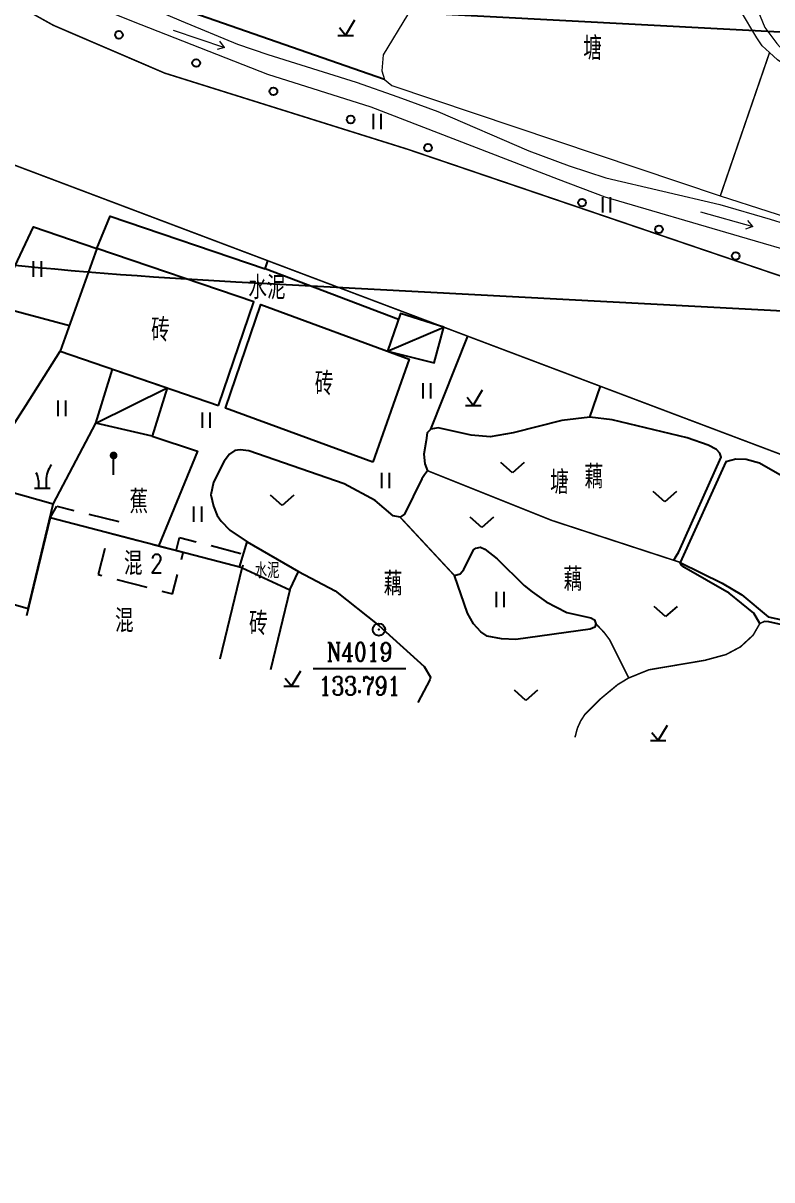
# Model space of a CAD drawing. Extents: x 529262 to 576451, y 2694391 to 2717535.
# Drawn here: x 566962.6 to 567011.1, y 2709845.5 to 2709920.3 of the extents above; entities that cross this region are included whole.
import ezdxf
from ezdxf.enums import TextEntityAlignment as Align
from ezdxf.xclip import XClip

# ---------------------------------------------------------------- set-up
doc = ezdxf.new("R2010")
doc.units = 0
doc.header["$XCLIPFRAME"] = 0
doc.linetypes.add('X5', pattern=[3, 2, -1])
for name, color, linetype in [('DLSS', 4, 'Continuous'), ('DMTZ', 8, 'Continuous'), ('JMD', 8, 'Continuous'), ('KZD', 8, 'Continuous'), ('PP-COM', 7, 'Continuous'), ('RD-中线', 40, 'Continuous'), ('RD-红线', 7, 'Continuous'), ('ZBTZ', 8, 'Continuous'), ('ZJ', 7, 'Continuous'), ('图层1', 7, 'Continuous')]:
    doc.layers.add(name, color=color, linetype=linetype)
doc.layers.add('SXSS', color=5, linetype='Continuous', lineweight=0)
doc.styles.add('HZ', font='rs.shx', dxfattribs={"width": 0.8, "bigfont": 'hztxt.shx'})
doc.styles.add('romanc', font='romanc.shx', dxfattribs={"width": 0.8})
doc.linetypes.add('10421', pattern='A,2,[150,AAA.SHX,S=0.5,R=0,X=0,Y=0.5],1e-11', length=2)
doc.linetypes.add('10422', pattern='A,0.75,[150,AAA.SHX,S=0.5,R=0,X=0,Y=0.5],1.5,[177,AAA.SHX,S=1,R=0,X=0,Y=0.4],0.75', length=3)
doc.linetypes.add('1161', pattern='A,0,[149,AAA.SHX,S=0.15,R=0,X=0,Y=0],-1.6', length=1.6)
doc.linetypes.add('8462', pattern='A,2,[157,AAA.SHX,S=1,R=0,X=0,Y=0.5],1e-09', length=2)

# ---------------------------------------------------------------- blocks, each defined once
blk = doc.blocks.new('A$C19FD0107')
at = {"layer": 'RD-中线', "color": 8, "linetype": 'Continuous', "flags": 128}
for points in [[(-4915.644, 15741.627), (-4680.014, 15724.535, -0.06919), (-4464.529, 15678.478), (-4107.284, 15548.587, 0.074087), (-4020.642, 15530.949), (-3764.952, 15517.406)], [(-4490.734, 14139.438, 0), (-4490.29, 14139.417)], [(-3818.251, 14086.168, 0), (-3817.74, 14086.169)]]:
    blk.add_lwpolyline(points, format="xyb", dxfattribs=at)
at = {"layer": 'RD-红线', "color": 8, "linetype": 'Continuous', "flags": 128}
blk.add_lwpolyline([(-4055.551, 15516.61, 0.026868), (-4021.594, 15512.975)], format="xyb", dxfattribs=at)
blk.add_lwpolyline([(-4021.594, 15512.975), (-3798.753, 15501.171)], dxfattribs=at)
blk = doc.blocks.new('gc086')
at = {"color": 8}
for p, q in [((0, 0), (7, 0)), ((7, 0), (6.18, 0.57)), ((7, 0), (6.18, -0.57))]:
    blk.add_line(p, q, dxfattribs=at)
blk = doc.blocks.new('gc123')
at = {"color": 8}
for p, q in [((0, 0), (1.2, 2)), ((-1, 0), (1, 0)), ((0, 0), (-0.8, 1))]:
    blk.add_line(p, q, dxfattribs=at)
blk = doc.blocks.new('gc170')
at = {"color": 8, "linetype": 'Continuous'}
blk.add_circle((0, 0), 0.5, dxfattribs=at)
blk = doc.blocks.new('gc121')
at = {"color": 8}
for p, q in [((-0.5, -1), (-0.5, 1)), ((0.5, -1), (0.5, 1))]:
    blk.add_line(p, q, dxfattribs=at)
blk = doc.blocks.new('gc126')
at = {"color": 8}
for p, q in [((0, 0), (-1.5, 1.32)), ((1.5, 1.32), (0, 0))]:
    blk.add_line(p, q, dxfattribs=at)
blk = doc.blocks.new('gc165')
at = {"color": 8}
blk.add_line((0, 0), (0, 2), dxfattribs=at)
at = {"color": 8, "const_width": 0.5}
blk.add_lwpolyline([(-0.25, 2.5, 1), (0.25, 2.5, 1)], format="xyb", close=True, dxfattribs=at)
blk = doc.blocks.new('gc210')
at = {"color": 8}
for p, q in [((-1, 0), (1, 0)), ((-0.5, 1), (-0.5, 0)), ((0.5, 1), (0.5, 0))]:
    blk.add_line(p, q, dxfattribs=at)
for centre, radius, start, end in [((3.4, 1.11), 2.91, 139.3312, 182.0887), ((-2.94, 0.81), 2.45, 4.3743, 29.0242)]:
    blk.add_arc(centre, radius, start, end, dxfattribs=at)
blk = doc.blocks.new('gc117')
at = {"color": 8}
blk.add_circle((0, 0), 0.8, dxfattribs=at)
blk.add_point((0, 0), dxfattribs=at)

msp = doc.modelspace()

# ---------------------------------------------------------------- linework, layer by layer
at = {"layer": 'DLSS', "linetype": 'Continuous', "const_width": 0.1, "elevation": 133.137, "flags": 128}
for points in [[(566939.532, 2709919.638), (567035.405, 2709883.451)], [(566987.524, 2709912.145), (567036.185, 2709895.608)]]:
    msp.add_lwpolyline(points, dxfattribs=at)
at = {"layer": 'DMTZ', "linetype": '10421', "flags": 128}
for points, elevation in [([(567004.715, 2709885.576), (567004.878, 2709885.839), (567005.035, 2709886.127), (567007.771, 2709892.236), (567007.688, 2709892.502), (567007.488, 2709892.729), (567006.941, 2709893.021), (567005.578, 2709893.488), (567000.739, 2709894.66), (566999.289, 2709894.836), (566997.481, 2709894.62), (566994.331, 2709893.826), (566992.85, 2709893.56), (566991.607, 2709893.659), (566989.481, 2709894.131), (566989.005, 2709894.056), (566988.766, 2709893.811), (566988.712, 2709893.33), (566988.562, 2709892.428), (566988.619, 2709891.821), (566988.794, 2709891.366)], 132.953), ([(567004.715, 2709885.576), (567004.878, 2709885.839), (567005.035, 2709886.127), (567007.771, 2709892.236), (567007.688, 2709892.502), (567007.488, 2709892.729), (567006.941, 2709893.021), (567005.578, 2709893.488), (567000.739, 2709894.66), (566999.289, 2709894.836), (566997.481, 2709894.62), (566994.331, 2709893.826), (566992.85, 2709893.56), (566991.607, 2709893.659), (566989.481, 2709894.131), (566989.005, 2709894.056), (566988.766, 2709893.811), (566988.712, 2709893.33), (566988.562, 2709892.428), (566988.619, 2709891.821), (566988.794, 2709891.366)], 132.953), ([(566990.53, 2709884.59), (566990.897, 2709884.697), (566991.134, 2709884.984), (566991.774, 2709886.245), (566991.914, 2709886.37), (566992.214, 2709886.433), (566992.487, 2709886.298), (566993.298, 2709885.664), (566995.05, 2709883.941), (566995.562, 2709883.533), (566996.466, 2709882.896), (566997.794, 2709882.19), (566999.35, 2709881.846), (566999.59, 2709881.721), (566999.684, 2709881.462), (566999.684, 2709881.462)], 133.068), ([(566990.53, 2709884.59), (566990.897, 2709884.697), (566991.134, 2709884.984), (566991.774, 2709886.245), (566991.914, 2709886.37), (566992.214, 2709886.433), (566992.487, 2709886.298), (566993.298, 2709885.664), (566995.05, 2709883.941), (566995.562, 2709883.533), (566996.466, 2709882.896), (566997.794, 2709882.19), (566999.35, 2709881.846), (566999.59, 2709881.721), (566999.684, 2709881.462), (566999.684, 2709881.462)], 133.068), ([(566990.53, 2709884.59), (566990.897, 2709884.697), (566991.134, 2709884.984), (566991.774, 2709886.245), (566991.914, 2709886.37), (566992.214, 2709886.433), (566992.487, 2709886.298), (566993.298, 2709885.664), (566995.05, 2709883.941), (566995.562, 2709883.533), (566996.466, 2709882.896), (566997.794, 2709882.19), (566999.35, 2709881.846), (566999.59, 2709881.721), (566999.684, 2709881.462), (566999.684, 2709881.462)], 133.068), ([(566990.53, 2709884.59), (566990.897, 2709884.697), (566991.134, 2709884.984), (566991.774, 2709886.245), (566991.914, 2709886.37), (566992.214, 2709886.433), (566992.487, 2709886.298), (566993.298, 2709885.664), (566995.05, 2709883.941), (566995.562, 2709883.533), (566996.466, 2709882.896), (566997.794, 2709882.19), (566999.35, 2709881.846), (566999.59, 2709881.721), (566999.684, 2709881.462), (566999.684, 2709881.462)], 133.068), ([(567010.278, 2709881.482), (567009.892, 2709882.154), (567008.295, 2709883.455), (567005.365, 2709885.123), (567005.186, 2709885.278), (567005.121, 2709885.443), (567005.121, 2709885.443)], 133.014), ([(567010.278, 2709881.482), (567009.892, 2709882.154), (567008.295, 2709883.455), (567005.365, 2709885.123), (567005.186, 2709885.278), (567005.121, 2709885.443), (567005.121, 2709885.443)], 133.014), ([(567010.278, 2709881.482), (567009.892, 2709882.154), (567008.295, 2709883.455), (567005.365, 2709885.123), (567005.186, 2709885.278), (567005.121, 2709885.443), (567005.121, 2709885.443)], 133.014), ([(567010.278, 2709881.482), (567009.892, 2709882.154), (567008.295, 2709883.455), (567005.365, 2709885.123), (567005.186, 2709885.278), (567005.121, 2709885.443), (567005.121, 2709885.443)], 133.014), ([(566999.684, 2709881.462), (566999.606, 2709881.261), (566999.314, 2709881.129), (566994.492, 2709880.463), (566993.581, 2709880.493), (566992.641, 2709880.673), (566992.234, 2709880.954), (566991.773, 2709881.477), (566991.377, 2709882.153), (566990.53, 2709884.59)], 134.245), ([(566999.684, 2709881.462), (566999.606, 2709881.261), (566999.314, 2709881.129), (566994.492, 2709880.463), (566993.581, 2709880.493), (566992.641, 2709880.673), (566992.234, 2709880.954), (566991.773, 2709881.477), (566991.377, 2709882.153), (566990.53, 2709884.59)], 134.245), ([(566999.684, 2709881.462), (566999.606, 2709881.261), (566999.314, 2709881.129), (566994.492, 2709880.463), (566993.581, 2709880.493), (566992.641, 2709880.673), (566992.234, 2709880.954), (566991.773, 2709881.477), (566991.377, 2709882.153), (566990.53, 2709884.59)], 134.245), ([(566999.684, 2709881.462), (566999.606, 2709881.261), (566999.314, 2709881.129), (566994.492, 2709880.463), (566993.581, 2709880.493), (566992.641, 2709880.673), (566992.234, 2709880.954), (566991.773, 2709881.477), (566991.377, 2709882.153), (566990.53, 2709884.59)], 134.245), ([(567031.858, 2709875.615), (567030.422, 2709876.446), (567029.244, 2709876.996), (567025.44, 2709878.153), (567022.338, 2709879.044), (567019.787, 2709879.602), (567010.863, 2709881.595), (567010.579, 2709881.627)], 133.194), ([(567031.858, 2709875.615), (567030.422, 2709876.446), (567029.244, 2709876.996), (567025.44, 2709878.153), (567022.338, 2709879.044), (567019.787, 2709879.602), (567010.863, 2709881.595), (567010.579, 2709881.627)], 133.194), ([(567031.858, 2709875.615), (567030.422, 2709876.446), (567029.244, 2709876.996), (567025.44, 2709878.153), (567022.338, 2709879.044), (567019.787, 2709879.602), (567010.863, 2709881.595), (567010.579, 2709881.627)], 133.194), ([(567031.858, 2709875.615), (567030.422, 2709876.446), (567029.244, 2709876.996), (567025.44, 2709878.153), (567022.338, 2709879.044), (567019.787, 2709879.602), (567010.863, 2709881.595), (567010.579, 2709881.627)], 133.194)]:
    msp.add_lwpolyline(points, dxfattribs=dict(at, elevation=elevation))
for points in [[(566988.794, 2709891.366), (566988.601, 2709891.107), (566988.43, 2709890.833), (566987.313, 2709888.55), (566987.026, 2709888.357), (566986.577, 2709888.445), (566985.414, 2709889.445), (566983.405, 2709890.514), (566977.227, 2709892.649), (566976.685, 2709892.722), (566976.334, 2709892.672), (566975.991, 2709892.443), (566975.648, 2709891.985), (566974.954, 2709890.634), (566974.774, 2709889.8), (566974.956, 2709889.07), (566975.189, 2709888.481), (566975.45, 2709888.111), (566976.005, 2709887.52), (566977.122, 2709886.769)], [(566988.794, 2709891.366), (566988.601, 2709891.107), (566988.43, 2709890.833), (566987.313, 2709888.55), (566987.026, 2709888.357), (566986.577, 2709888.445), (566985.414, 2709889.445), (566983.405, 2709890.514), (566977.227, 2709892.649), (566976.685, 2709892.722), (566976.334, 2709892.672), (566975.991, 2709892.443), (566975.648, 2709891.985), (566974.954, 2709890.634), (566974.774, 2709889.8), (566974.956, 2709889.07), (566975.189, 2709888.481), (566975.45, 2709888.111), (566976.005, 2709887.52), (566977.122, 2709886.769)], [(566988.794, 2709891.366), (566988.601, 2709891.107), (566988.43, 2709890.833), (566987.313, 2709888.55), (566987.026, 2709888.357), (566986.577, 2709888.445), (566985.414, 2709889.445), (566983.405, 2709890.514), (566977.227, 2709892.649), (566976.685, 2709892.722), (566976.334, 2709892.672), (566975.991, 2709892.443), (566975.648, 2709891.985), (566974.954, 2709890.634), (566974.774, 2709889.8), (566974.956, 2709889.07), (566975.189, 2709888.481), (566975.45, 2709888.111), (566976.005, 2709887.52), (566977.122, 2709886.769)], [(566988.794, 2709891.366), (566988.601, 2709891.107), (566988.43, 2709890.833), (566987.313, 2709888.55), (566987.026, 2709888.357), (566986.577, 2709888.445), (566985.414, 2709889.445), (566983.405, 2709890.514), (566977.227, 2709892.649), (566976.685, 2709892.722), (566976.334, 2709892.672), (566975.991, 2709892.443), (566975.648, 2709891.985), (566974.954, 2709890.634), (566974.774, 2709889.8), (566974.956, 2709889.07), (566975.189, 2709888.481), (566975.45, 2709888.111), (566976.005, 2709887.52), (566977.122, 2709886.769)], [(566980.456, 2709884.848), (566982.819, 2709883.606), (566985.648, 2709881.362), (566988.571, 2709878.706), (566988.982, 2709878.026), (566988.942, 2709877.842), (566988.169, 2709876.378)], [(566980.456, 2709884.848), (566982.819, 2709883.606), (566985.648, 2709881.362), (566988.571, 2709878.706), (566988.982, 2709878.026), (566988.942, 2709877.842), (566988.169, 2709876.378)], [(566980.456, 2709884.848), (566982.819, 2709883.606), (566985.648, 2709881.362), (566988.571, 2709878.706), (566988.982, 2709878.026), (566988.942, 2709877.842), (566988.169, 2709876.378)], [(566980.456, 2709884.848), (566982.819, 2709883.606), (566985.648, 2709881.362), (566988.571, 2709878.706), (566988.982, 2709878.026), (566988.942, 2709877.842), (566988.169, 2709876.378)]]:
    msp.add_lwpolyline(points, dxfattribs=at)
at = {"layer": 'DMTZ', "linetype": '10421', "elevation": 133.12, "flags": 128}
msp.add_lwpolyline([(567032.047, 2709875.81), (567032.917, 2709876.368), (567033.518, 2709876.628), (567033.575, 2709876.692), (567033.541, 2709876.785), (567033.379, 2709876.975), (567032.162, 2709877.967), (567031.883, 2709878.232), (567031.522, 2709878.783), (567031.123, 2709879.727), (567030.877, 2709880.076), (567030.424, 2709880.331), (567028.572, 2709880.891), (567027.733, 2709881.29), (567026.864, 2709882.03), (567025.102, 2709883.842), (567023.778, 2709884.859), (567022.429, 2709885.503), (567018.994, 2709887.016), (567016.126, 2709888.492), (567010.26, 2709891.851), (567009.403, 2709892.082), (567008.73, 2709892.12), (567008.091, 2709891.935), (567005.121, 2709885.443), (567007.836, 2709884.102), (567009.127, 2709883.345), (567010.816, 2709881.915), (567021.668, 2709879.565), (567027.755, 2709877.808), (567029.624, 2709877.209), (567031.028, 2709876.508), (567032.047, 2709875.81)], close=True, dxfattribs=at)
msp.add_lwpolyline([(567032.047, 2709875.81), (567032.917, 2709876.368), (567033.518, 2709876.628), (567033.575, 2709876.692), (567033.541, 2709876.785), (567033.379, 2709876.975), (567032.162, 2709877.967), (567031.883, 2709878.232), (567031.522, 2709878.783), (567031.123, 2709879.727), (567030.877, 2709880.076), (567030.424, 2709880.331), (567028.572, 2709880.891), (567027.733, 2709881.29), (567026.864, 2709882.03), (567025.102, 2709883.842), (567023.778, 2709884.859), (567022.429, 2709885.503), (567018.994, 2709887.016), (567016.126, 2709888.492), (567010.26, 2709891.851), (567009.403, 2709892.082), (567008.73, 2709892.12), (567008.091, 2709891.935), (567005.121, 2709885.443), (567007.836, 2709884.102), (567009.127, 2709883.345), (567010.816, 2709881.915), (567021.668, 2709879.565), (567027.755, 2709877.808), (567029.624, 2709877.209), (567031.028, 2709876.508), (567032.047, 2709875.81)], close=True, dxfattribs=at)
at = {"layer": 'DMTZ', "linetype": '10422', "flags": 128}
msp.add_lwpolyline([(566976.626, 2709885.131), (566977.122, 2709886.769), (566980.456, 2709884.848)], dxfattribs=at)
msp.add_lwpolyline([(566976.626, 2709885.131), (566977.122, 2709886.769), (566980.456, 2709884.848)], dxfattribs=at)
msp.add_lwpolyline([(566976.626, 2709885.131), (566977.122, 2709886.769), (566980.456, 2709884.848)], dxfattribs=at)
msp.add_lwpolyline([(566976.626, 2709885.131), (566977.122, 2709886.769), (566980.456, 2709884.848)], dxfattribs=at)
at = {"layer": 'JMD', "linetype": 'Continuous'}
for p, q in [((566986.205, 2709899.086), (566989.839, 2709900.658, 132.865)), ((566986.205, 2709899.086), (566989.839, 2709900.658, 132.865)), ((566967.339, 2709894.44), (566971.956, 2709896.718)), ((566967.339, 2709894.44), (566971.956, 2709896.718)), ((566967.339, 2709894.44), (566971.956, 2709896.718)), ((566967.339, 2709894.44), (566971.956, 2709896.718))]:
    msp.add_line(p, q, dxfattribs=at)
at = {"layer": 'JMD', "linetype": 'Continuous', "flags": 128}
for points, elevation in [([(566975.281, 2709895.577), (566977.56, 2709902.286), (566967.398, 2709905.741), (566965.045, 2709899.088)], 133.135), ([(566975.281, 2709895.577), (566977.56, 2709902.286), (566967.398, 2709905.741), (566965.045, 2709899.088)], 133.135), ([(566986.205, 2709899.086), (566989.211, 2709898.34), (566989.839, 2709900.658), (566987.054, 2709901.534)], 134.624), ([(566986.205, 2709899.086), (566989.211, 2709898.34), (566989.839, 2709900.658), (566987.054, 2709901.534)], 134.624), ([(566970.978, 2709893.598), (566967.339, 2709894.44), (566968.41, 2709897.934), (566971.956, 2709896.718)], 132.858), ([(566970.978, 2709893.598), (566967.339, 2709894.44), (566968.41, 2709897.934), (566971.956, 2709896.718)], 132.858), ([(566970.978, 2709893.598), (566967.339, 2709894.44), (566968.41, 2709897.934), (566971.956, 2709896.718)], 132.858), ([(566970.978, 2709893.598), (566967.339, 2709894.44), (566968.41, 2709897.934), (566971.956, 2709896.718)], 132.858), ([(566964.575, 2709889.199), (566959.604, 2709890.611), (566958.14, 2709883.845), (566962.974, 2709882.466)], 136.726), ([(566964.575, 2709889.199), (566959.604, 2709890.611), (566958.14, 2709883.845), (566962.974, 2709882.466)], 136.726), ([(566964.575, 2709889.199), (566959.604, 2709890.611), (566958.14, 2709883.845), (566962.974, 2709882.466)], 136.726), ([(566964.575, 2709889.199), (566959.604, 2709890.611), (566958.14, 2709883.845), (566962.974, 2709882.466)], 136.726)]:
    msp.add_lwpolyline(points, close=True, dxfattribs=dict(at, elevation=elevation))
msp.add_lwpolyline([(566985.265, 2709891.929), (566975.73, 2709895.417), (566978.019, 2709902.115), (566987.598, 2709898.571)], close=True, dxfattribs=at)
msp.add_lwpolyline([(566985.265, 2709891.929), (566975.73, 2709895.417), (566978.019, 2709902.115), (566987.598, 2709898.571)], close=True, dxfattribs=at)
at = {"layer": 'JMD', "linetype": 'X5', "flags": 128}
for points, elevation in [([(566964.391, 2709888.313), (566964.823, 2709889.075), (566968.859, 2709888.07), (566968.635, 2709887.209)], 136.585), ([(566964.391, 2709888.313), (566964.823, 2709889.075), (566968.859, 2709888.07), (566968.635, 2709887.209)], 136.585), ([(566964.391, 2709888.313), (566964.823, 2709889.075), (566968.859, 2709888.07), (566968.635, 2709887.209)], 136.585), ([(566964.391, 2709888.313), (566964.823, 2709889.075), (566968.859, 2709888.07), (566968.635, 2709887.209)], 136.585), ([(566972.535, 2709886.195), (566972.75, 2709887.057), (566977.003, 2709885.949), (566976.8, 2709885.086)], 0.402), ([(566972.535, 2709886.195), (566972.75, 2709887.057), (566977.003, 2709885.949), (566976.8, 2709885.086)], 0.402), ([(566972.535, 2709886.195), (566972.75, 2709887.057), (566977.003, 2709885.949), (566976.8, 2709885.086)], 0.402), ([(566972.535, 2709886.195), (566972.75, 2709887.057), (566977.003, 2709885.949), (566976.8, 2709885.086)], 0.402)]:
    msp.add_lwpolyline(points, dxfattribs=dict(at, elevation=elevation))
at = {"layer": 'JMD', "linetype": 'Continuous', "elevation": 134.376, "flags": 128}
msp.add_lwpolyline([(566975.377, 2709879.213), (566976.8, 2709885.086), (566964.391, 2709888.313), (566962.858, 2709881.988)], dxfattribs=at)
msp.add_lwpolyline([(566975.377, 2709879.213), (566976.8, 2709885.086), (566964.391, 2709888.313), (566962.858, 2709881.988)], dxfattribs=at)
msp.add_lwpolyline([(566975.377, 2709879.213), (566976.8, 2709885.086), (566964.391, 2709888.313), (566962.858, 2709881.988)], dxfattribs=at)
msp.add_lwpolyline([(566975.377, 2709879.213), (566976.8, 2709885.086), (566964.391, 2709888.313), (566962.858, 2709881.988)], dxfattribs=at)
at = {"layer": 'JMD', "linetype": 'X5', "flags": 128}
msp.add_lwpolyline([(566972.99, 2709886.077), (566968.18, 2709887.328), (566967.486, 2709884.647), (566972.295, 2709883.405)], close=True, dxfattribs=at)
msp.add_lwpolyline([(566972.99, 2709886.077), (566968.18, 2709887.328), (566967.486, 2709884.647), (566972.295, 2709883.405)], close=True, dxfattribs=at)
msp.add_lwpolyline([(566972.99, 2709886.077), (566968.18, 2709887.328), (566967.486, 2709884.647), (566972.295, 2709883.405)], close=True, dxfattribs=at)
msp.add_lwpolyline([(566972.99, 2709886.077), (566968.18, 2709887.328), (566967.486, 2709884.647), (566972.295, 2709883.405)], close=True, dxfattribs=at)
at = {"layer": 'JMD', "linetype": 'Continuous', "flags": 128}
msp.add_lwpolyline([(566975.377, 2709879.213), (566976.8, 2709885.086), (566979.886, 2709883.672), (566978.645, 2709878.489)], dxfattribs=at)
msp.add_lwpolyline([(566975.377, 2709879.213), (566976.8, 2709885.086), (566979.886, 2709883.672), (566978.645, 2709878.489)], dxfattribs=at)
msp.add_lwpolyline([(566975.377, 2709879.213), (566976.8, 2709885.086), (566979.886, 2709883.672), (566978.645, 2709878.489)], dxfattribs=at)
msp.add_lwpolyline([(566975.377, 2709879.213), (566976.8, 2709885.086), (566979.886, 2709883.672), (566978.645, 2709878.489)], dxfattribs=at)
at = {"layer": 'KZD', "linetype": 'Continuous'}
msp.add_line((566987.39, 2709878.561, 133.791), (566981.39, 2709878.561, 133.791), dxfattribs=at)
msp.add_line((566987.39, 2709878.561, 133.791), (566981.39, 2709878.561, 133.791), dxfattribs=at)
msp.add_line((566987.39, 2709878.561, 133.791), (566981.39, 2709878.561, 133.791), dxfattribs=at)
msp.add_line((566987.39, 2709878.561, 133.791), (566981.39, 2709878.561, 133.791), dxfattribs=at)
at = {"layer": 'SXSS', "color": 8, "linetype": '10421', "elevation": 132.386, "flags": 128}
msp.add_lwpolyline([(567020.983, 2709931.817), (567020.723, 2709932.019), (567015.059, 2709932.957), (567013.183, 2709933.245), (567009.329, 2709933.559), (567007.761, 2709933.83), (567004.478, 2709934.678), (567002.47, 2709935.303), (567001.208, 2709935.754), (566998.255, 2709937), (566996.991, 2709937.367), (566995.985, 2709937.568), (566993.46, 2709937.894), (566992.213, 2709937.991), (566991.837, 2709937.872), (566991.553, 2709937.331), (566991.121, 2709935.264), (566990.954, 2709931.768), (566991.123, 2709929.617), (566991.336, 2709928.816), (566992.007, 2709928.211), (566994.761, 2709927.366), (566995.95, 2709927.089), (566997.696, 2709926.832), (567004.915, 2709926.157), (567007.192, 2709925.701), (567007.988, 2709925.464), (567008.533, 2709925.009), (567009.098, 2709923.708), (567010.611, 2709920.032), (567011.39, 2709918.993), (567012.089, 2709918.189), (567016.147, 2709915.294), (567016.88, 2709915.021), (567017.635, 2709915.265), (567018.894, 2709916.552), (567019.443, 2709917.411), (567019.782, 2709918.387), (567021.047, 2709931.4)], close=True, dxfattribs=at)
msp.add_lwpolyline([(567020.983, 2709931.817), (567020.723, 2709932.019), (567015.059, 2709932.957), (567013.183, 2709933.245), (567009.329, 2709933.559), (567007.761, 2709933.83), (567004.478, 2709934.678), (567002.47, 2709935.303), (567001.208, 2709935.754), (566998.255, 2709937), (566996.991, 2709937.367), (566995.985, 2709937.568), (566993.46, 2709937.894), (566992.213, 2709937.991), (566991.837, 2709937.872), (566991.553, 2709937.331), (566991.121, 2709935.264), (566990.954, 2709931.768), (566991.123, 2709929.617), (566991.336, 2709928.816), (566992.007, 2709928.211), (566994.761, 2709927.366), (566995.95, 2709927.089), (566997.696, 2709926.832), (567004.915, 2709926.157), (567007.192, 2709925.701), (567007.988, 2709925.464), (567008.533, 2709925.009), (567009.098, 2709923.708), (567010.611, 2709920.032), (567011.39, 2709918.993), (567012.089, 2709918.189), (567016.147, 2709915.294), (567016.88, 2709915.021), (567017.635, 2709915.265), (567018.894, 2709916.552), (567019.443, 2709917.411), (567019.782, 2709918.387), (567021.047, 2709931.4)], close=True, dxfattribs=at)
msp.add_lwpolyline([(567020.983, 2709931.817), (567020.723, 2709932.019), (567015.059, 2709932.957), (567013.183, 2709933.245), (567009.329, 2709933.559), (567007.761, 2709933.83), (567004.478, 2709934.678), (567002.47, 2709935.303), (567001.208, 2709935.754), (566998.255, 2709937), (566996.991, 2709937.367), (566995.985, 2709937.568), (566993.46, 2709937.894), (566992.213, 2709937.991), (566991.837, 2709937.872), (566991.553, 2709937.331), (566991.121, 2709935.264), (566990.954, 2709931.768), (566991.123, 2709929.617), (566991.336, 2709928.816), (566992.007, 2709928.211), (566994.761, 2709927.366), (566995.95, 2709927.089), (566997.696, 2709926.832), (567004.915, 2709926.157), (567007.192, 2709925.701), (567007.988, 2709925.464), (567008.533, 2709925.009), (567009.098, 2709923.708), (567010.611, 2709920.032), (567011.39, 2709918.993), (567012.089, 2709918.189), (567016.147, 2709915.294), (567016.88, 2709915.021), (567017.635, 2709915.265), (567018.894, 2709916.552), (567019.443, 2709917.411), (567019.782, 2709918.387), (567021.047, 2709931.4)], close=True, dxfattribs=at)
msp.add_lwpolyline([(567020.983, 2709931.817), (567020.723, 2709932.019), (567015.059, 2709932.957), (567013.183, 2709933.245), (567009.329, 2709933.559), (567007.761, 2709933.83), (567004.478, 2709934.678), (567002.47, 2709935.303), (567001.208, 2709935.754), (566998.255, 2709937), (566996.991, 2709937.367), (566995.985, 2709937.568), (566993.46, 2709937.894), (566992.213, 2709937.991), (566991.837, 2709937.872), (566991.553, 2709937.331), (566991.121, 2709935.264), (566990.954, 2709931.768), (566991.123, 2709929.617), (566991.336, 2709928.816), (566992.007, 2709928.211), (566994.761, 2709927.366), (566995.95, 2709927.089), (566997.696, 2709926.832), (567004.915, 2709926.157), (567007.192, 2709925.701), (567007.988, 2709925.464), (567008.533, 2709925.009), (567009.098, 2709923.708), (567010.611, 2709920.032), (567011.39, 2709918.993), (567012.089, 2709918.189), (567016.147, 2709915.294), (567016.88, 2709915.021), (567017.635, 2709915.265), (567018.894, 2709916.552), (567019.443, 2709917.411), (567019.782, 2709918.387), (567021.047, 2709931.4)], close=True, dxfattribs=at)
at = {"layer": 'SXSS', "color": 8, "linetype": '10421', "elevation": 132.351, "flags": 128}
for points in [[(567010.914, 2709918.416), (567010.442, 2709918.846), (567010.079, 2709919.352), (567009.022, 2709921.115), (567008.28, 2709923.885), (567007.542, 2709924.685), (567006.61, 2709925.09), (566998.644, 2709926.064), (566995.87, 2709926.633), (566990.926, 2709928.078), (566990.435, 2709927.986), (566990.082, 2709927.629), (566989.041, 2709924.334), (566988.475, 2709922.902), (566987.501, 2709920.851), (566985.919, 2709918.259), (566985.84, 2709917.226), (566986.01, 2709916.67), (566986.487, 2709916.283), (567007.725, 2709909.139)], [(567010.914, 2709918.416), (567010.442, 2709918.846), (567010.079, 2709919.352), (567009.022, 2709921.115), (567008.28, 2709923.885), (567007.542, 2709924.685), (567006.61, 2709925.09), (566998.644, 2709926.064), (566995.87, 2709926.633), (566990.926, 2709928.078), (566990.435, 2709927.986), (566990.082, 2709927.629), (566989.041, 2709924.334), (566988.475, 2709922.902), (566987.501, 2709920.851), (566985.919, 2709918.259), (566985.84, 2709917.226), (566986.01, 2709916.67), (566986.487, 2709916.283), (567007.725, 2709909.139)], [(567010.914, 2709918.416), (567010.442, 2709918.846), (567010.079, 2709919.352), (567009.022, 2709921.115), (567008.28, 2709923.885), (567007.542, 2709924.685), (567006.61, 2709925.09), (566998.644, 2709926.064), (566995.87, 2709926.633), (566990.926, 2709928.078), (566990.435, 2709927.986), (566990.082, 2709927.629), (566989.041, 2709924.334), (566988.475, 2709922.902), (566987.501, 2709920.851), (566985.919, 2709918.259), (566985.84, 2709917.226), (566986.01, 2709916.67), (566986.487, 2709916.283), (567007.725, 2709909.139)], [(567010.914, 2709918.416), (567010.442, 2709918.846), (567010.079, 2709919.352), (567009.022, 2709921.115), (567008.28, 2709923.885), (567007.542, 2709924.685), (567006.61, 2709925.09), (566998.644, 2709926.064), (566995.87, 2709926.633), (566990.926, 2709928.078), (566990.435, 2709927.986), (566990.082, 2709927.629), (566989.041, 2709924.334), (566988.475, 2709922.902), (566987.501, 2709920.851), (566985.919, 2709918.259), (566985.84, 2709917.226), (566986.01, 2709916.67), (566986.487, 2709916.283), (567007.725, 2709909.139)], [(567007.725, 2709909.139), (567013.881, 2709907.154), (567014.227, 2709907.211), (567014.475, 2709907.458), (567016.42, 2709913.648), (567016.452, 2709914.255), (567016.224, 2709914.688), (567011.433, 2709917.943), (567010.914, 2709918.416)], [(567007.725, 2709909.139), (567013.881, 2709907.154), (567014.227, 2709907.211), (567014.475, 2709907.458), (567016.42, 2709913.648), (567016.452, 2709914.255), (567016.224, 2709914.688), (567011.433, 2709917.943), (567010.914, 2709918.416)], [(567007.725, 2709909.139), (567013.881, 2709907.154), (567014.227, 2709907.211), (567014.475, 2709907.458), (567016.42, 2709913.648), (567016.452, 2709914.255), (567016.224, 2709914.688), (567011.433, 2709917.943), (567010.914, 2709918.416)], [(567007.725, 2709909.139), (567013.881, 2709907.154), (567014.227, 2709907.211), (567014.475, 2709907.458), (567016.42, 2709913.648), (567016.452, 2709914.255), (567016.224, 2709914.688), (567011.433, 2709917.943), (567010.914, 2709918.416)]]:
    msp.add_lwpolyline(points, dxfattribs=at)
at = {"layer": 'SXSS', "color": 8, "linetype": 'Continuous', "flags": 128}
for points in [[(566964.146, 2709924.025), (566965.446, 2709923.629), (566972.852, 2709920.45), (566976.509, 2709918.948), (566978.466, 2709918.271), (566984.186, 2709916.495), (566986.88, 2709915.539), (566989.457, 2709914.587), (566995.341, 2709912.04), (566997.945, 2709911.071), (567000.328, 2709910.314), (567007.693, 2709908.582), (567010.947, 2709907.636), (567014.826, 2709906.418), (567026.298, 2709902.418), (567032.533, 2709900.539), (567034.399, 2709899.955), (567036.406, 2709899.059)], [(566964.146, 2709924.025), (566965.446, 2709923.629), (566972.852, 2709920.45), (566976.509, 2709918.948), (566978.466, 2709918.271), (566984.186, 2709916.495), (566986.88, 2709915.539), (566989.457, 2709914.587), (566995.341, 2709912.04), (566997.945, 2709911.071), (567000.328, 2709910.314), (567007.693, 2709908.582), (567010.947, 2709907.636), (567014.826, 2709906.418), (567026.298, 2709902.418), (567032.533, 2709900.539), (567034.399, 2709899.955), (567036.406, 2709899.059)], [(566964.146, 2709924.025), (566965.446, 2709923.629), (566972.852, 2709920.45), (566976.509, 2709918.948), (566978.466, 2709918.271), (566984.186, 2709916.495), (566986.88, 2709915.539), (566989.457, 2709914.587), (566995.341, 2709912.04), (566997.945, 2709911.071), (567000.328, 2709910.314), (567007.693, 2709908.582), (567010.947, 2709907.636), (567014.826, 2709906.418), (567026.298, 2709902.418), (567032.533, 2709900.539), (567034.399, 2709899.955), (567036.406, 2709899.059)], [(566964.146, 2709924.025), (566965.446, 2709923.629), (566972.852, 2709920.45), (566976.509, 2709918.948), (566978.466, 2709918.271), (566984.186, 2709916.495), (566986.88, 2709915.539), (566989.457, 2709914.587), (566995.341, 2709912.04), (566997.945, 2709911.071), (567000.328, 2709910.314), (567007.693, 2709908.582), (567010.947, 2709907.636), (567014.826, 2709906.418), (567026.298, 2709902.418), (567032.533, 2709900.539), (567034.399, 2709899.955), (567036.406, 2709899.059)], [(566963.896, 2709922.603), (566965.31, 2709922.207), (566970.242, 2709920.219), (566978.441, 2709917.004), (566985.12, 2709914.892), (566997.244, 2709910.214), (567000.255, 2709909.081), (567008.942, 2709906.523), (567017.523, 2709904.039), (567034.007, 2709898.534), (567036.327, 2709897.828)], [(566963.896, 2709922.603), (566965.31, 2709922.207), (566970.242, 2709920.219), (566978.441, 2709917.004), (566985.12, 2709914.892), (566997.244, 2709910.214), (567000.255, 2709909.081), (567008.942, 2709906.523), (567017.523, 2709904.039), (567034.007, 2709898.534), (567036.327, 2709897.828)], [(566963.896, 2709922.603), (566965.31, 2709922.207), (566970.242, 2709920.219), (566978.441, 2709917.004), (566985.12, 2709914.892), (566997.244, 2709910.214), (567000.255, 2709909.081), (567008.942, 2709906.523), (567017.523, 2709904.039), (567034.007, 2709898.534), (567036.327, 2709897.828)]]:
    msp.add_lwpolyline(points, dxfattribs=at)
at = {"layer": 'SXSS', "color": 8, "linetype": '8462', "const_width": 0.1, "flags": 128}
for points, elevation in [([(567007.725, 2709909.139), (567010.914, 2709918.416)], 132.351), ([(567007.725, 2709909.139), (567010.914, 2709918.416)], 132.351), ([(567007.725, 2709909.139), (567010.914, 2709918.416)], 132.351), ([(567007.725, 2709909.139), (567010.914, 2709918.416)], 132.351), ([(566988.794, 2709891.366), (566996.831, 2709888.152), (567005.121, 2709885.443)], 132.953), ([(566988.794, 2709891.366), (566996.831, 2709888.152), (567005.121, 2709885.443)], 132.953), ([(566988.794, 2709891.366), (566996.831, 2709888.152), (567005.121, 2709885.443)], 132.953), ([(566988.794, 2709891.366), (566996.831, 2709888.152), (567005.121, 2709885.443)], 132.953), ([(566987.026, 2709888.357), (566990.53, 2709884.59)], 133.068), ([(566987.026, 2709888.357), (566990.53, 2709884.59)], 133.068), ([(566987.026, 2709888.357), (566990.53, 2709884.59)], 133.068), ([(566987.026, 2709888.357), (566990.53, 2709884.59)], 133.068), ([(566998.326, 2709874.127), (566998.484, 2709874.724), (566998.692, 2709875.183), (566998.96, 2709875.599), (566999.945, 2709876.59), (567001.092, 2709877.542), (567001.8, 2709877.969), (567003.116, 2709878.498), (567006.719, 2709879.108), (567008.094, 2709879.481), (567009.025, 2709879.977), (567009.846, 2709880.734), (567010.278, 2709881.482), (567010.579, 2709881.627)], 133.194), ([(566998.326, 2709874.127), (566998.484, 2709874.724), (566998.692, 2709875.183), (566998.96, 2709875.599), (566999.945, 2709876.59), (567001.092, 2709877.542), (567001.8, 2709877.969), (567003.116, 2709878.498), (567006.719, 2709879.108), (567008.094, 2709879.481), (567009.025, 2709879.977), (567009.846, 2709880.734), (567010.278, 2709881.482), (567010.579, 2709881.627)], 133.194), ([(566998.326, 2709874.127), (566998.484, 2709874.724), (566998.692, 2709875.183), (566998.96, 2709875.599), (566999.945, 2709876.59), (567001.092, 2709877.542), (567001.8, 2709877.969), (567003.116, 2709878.498), (567006.719, 2709879.108), (567008.094, 2709879.481), (567009.025, 2709879.977), (567009.846, 2709880.734), (567010.278, 2709881.482), (567010.579, 2709881.627)], 133.194), ([(566998.326, 2709874.127), (566998.484, 2709874.724), (566998.692, 2709875.183), (566998.96, 2709875.599), (566999.945, 2709876.59), (567001.092, 2709877.542), (567001.8, 2709877.969), (567003.116, 2709878.498), (567006.719, 2709879.108), (567008.094, 2709879.481), (567009.025, 2709879.977), (567009.846, 2709880.734), (567010.278, 2709881.482), (567010.579, 2709881.627)], 133.194), ([(567001.8, 2709877.969), (567000.574, 2709880.426), (567000.213, 2709880.91), (566999.684, 2709881.462)], 133.068), ([(567001.8, 2709877.969), (567000.574, 2709880.426), (567000.213, 2709880.91), (566999.684, 2709881.462)], 133.068), ([(567001.8, 2709877.969), (567000.574, 2709880.426), (567000.213, 2709880.91), (566999.684, 2709881.462)], 133.068), ([(567001.8, 2709877.969), (567000.574, 2709880.426), (567000.213, 2709880.91), (566999.684, 2709881.462)], 133.068)]:
    msp.add_lwpolyline(points, dxfattribs=dict(at, elevation=elevation))
at = {"layer": 'ZBTZ', "linetype": '1161', "flags": 128}
for points, elevation in [([(566986.01, 2709916.67), (566970.072, 2709922.229)], 132.351), ([(566986.01, 2709916.67), (566970.072, 2709922.229)], 132.351), ([(566986.01, 2709916.67), (566970.072, 2709922.229)], 132.351), ([(566986.01, 2709916.67), (566970.072, 2709922.229)], 132.351), ([(566967.398, 2709905.741), (566968.268, 2709907.829), (566978.286, 2709904.426), (566978.469, 2709904.941)], 133.084), ([(566967.398, 2709905.741), (566968.268, 2709907.829), (566978.286, 2709904.426), (566978.469, 2709904.941)], 133.084), ([(566965.63, 2709900.745), (566960.876, 2709902.009), (566963.312, 2709907.132), (566967.398, 2709905.741)], 133.135), ([(566965.63, 2709900.745), (566960.876, 2709902.009), (566963.312, 2709907.132), (566967.398, 2709905.741)], 133.135), ([(566986.921, 2709901.151), (566978.286, 2709904.426)], 134.624), ([(566986.921, 2709901.151), (566978.286, 2709904.426)], 134.624), ([(566989.005, 2709894.056), (566991.404, 2709900.059)], 132.822), ([(566989.005, 2709894.056), (566991.404, 2709900.059)], 132.822), ([(566999.289, 2709894.836), (566999.972, 2709896.825)], 132.765), ([(566999.289, 2709894.836), (566999.972, 2709896.825)], 132.765), ([(566979.886, 2709883.672), (566980.456, 2709884.848)], 133.818), ([(566979.886, 2709883.672), (566980.456, 2709884.848)], 133.818), ([(566979.886, 2709883.672), (566980.456, 2709884.848)], 133.818), ([(566979.886, 2709883.672), (566980.456, 2709884.848)], 133.818)]:
    msp.add_lwpolyline(points, dxfattribs=dict(at, elevation=elevation))
for points in [[(566959.604, 2709890.611), (566962.807, 2709895.593), (566965.045, 2709899.088)], [(566959.604, 2709890.611), (566962.807, 2709895.593), (566965.045, 2709899.088)], [(566959.604, 2709890.611), (566962.807, 2709895.593), (566965.045, 2709899.088)], [(566959.604, 2709890.611), (566962.807, 2709895.593), (566965.045, 2709899.088)], [(566964.575, 2709889.199), (566967.339, 2709894.44)], [(566964.575, 2709889.199), (566967.339, 2709894.44)], [(566964.575, 2709889.199), (566967.339, 2709894.44)], [(566964.575, 2709889.199), (566967.339, 2709894.44)], [(566970.978, 2709893.598), (566973.909, 2709892.625), (566971.391, 2709886.492)], [(566970.978, 2709893.598), (566973.909, 2709892.625), (566971.391, 2709886.492)], [(566970.978, 2709893.598), (566973.909, 2709892.625), (566971.391, 2709886.492)], [(566970.978, 2709893.598), (566973.909, 2709892.625), (566971.391, 2709886.492)]]:
    msp.add_lwpolyline(points, dxfattribs=at)
at = {"layer": '图层1', "color": 252, "linetype": 'Continuous', "const_width": 0.1, "flags": 128}
msp.add_lwpolyline([(566987.524, 2709912.145), (566971.797, 2709917.074), (566964.601, 2709920.163), (566958.275, 2709923.684), (566956.362, 2709925.51), (566951.858, 2709933.5), (566951.638, 2709935.902), (566952.6, 2709939.811)], dxfattribs=at)

# ---------------------------------------------------------------- block references
at = {"layer": 'KZD', "linetype": 'Continuous', "xscale": 0.5, "yscale": 0.5, "zscale": 0.5}
msp.add_blockref('gc117', (566985.648, 2709881.095, 133.791), dxfattribs=at)
msp.add_blockref('gc117', (566985.648, 2709881.095, 133.791), dxfattribs=at)
msp.add_blockref('gc117', (566985.648, 2709881.095, 133.791), dxfattribs=at)
msp.add_blockref('gc117', (566985.648, 2709881.095, 133.791), dxfattribs=at)
at = {"layer": 'PP-COM'}
ref = msp.add_blockref('A$C19FD0107', (570997.993, 2694390.603), dxfattribs=at)
XClip(ref).set_block_clipping_path([(-9366.4383134884, 14428.6043910822), (-3328.4480743363, 17452.7484863754)])
at = {"layer": 'SXSS', "color": 8, "linetype": 'Continuous'}
for p, xscale, yscale, zscale, rotation in [((566972.345, 2709919.86), 0.5000000000391457, 0.5000000000391457, 0.5000000000391457, 341.2247353635871), ((566972.345, 2709919.86), 0.5000000000391457, 0.5000000000391457, 0.5000000000391457, 341.2247353635871), ((566972.345, 2709919.86), 0.5000000000391457, 0.5000000000391457, 0.5000000000391457, 341.2247353635871), ((566972.345, 2709919.86), 0.5000000000391457, 0.5000000000391457, 0.5000000000391457, 341.2247353635871), ((567006.449, 2709908.102), 0.5000000000428992, 0.5000000000428992, 0.5000000000428992, 344.3741735718116), ((567006.449, 2709908.102), 0.5000000000428992, 0.5000000000428992, 0.5000000000428992, 344.3741735718116), ((567006.449, 2709908.102), 0.5000000000428992, 0.5000000000428992, 0.5000000000428992, 344.3741735718116), ((567006.449, 2709908.102), 0.5000000000428992, 0.5000000000428992, 0.5000000000428992, 344.3741735718116)]:
    msp.add_blockref('gc086', p, dxfattribs=dict(at, xscale=xscale, yscale=yscale, zscale=zscale, rotation=rotation))
at = {"layer": 'ZBTZ', "linetype": 'Continuous', "xscale": 0.5, "yscale": 0.5, "zscale": 0.5}
for name, p in [('gc123', (566983.497, 2709919.511)), ('gc123', (566983.497, 2709919.511)), ('gc123', (566983.497, 2709919.511)), ('gc123', (566983.497, 2709919.511)), ('gc121', (566963.57, 2709904.407)), ('gc121', (566963.57, 2709904.407)), ('gc121', (566963.57, 2709904.407)), ('gc121', (566963.57, 2709904.407)), ('gc121', (566988.762, 2709896.533)), ('gc121', (566988.762, 2709896.533)), ('gc121', (566988.762, 2709896.533)), ('gc121', (566988.762, 2709896.533)), ('gc121', (566965.15, 2709895.397)), ('gc121', (566965.15, 2709895.397)), ('gc121', (566965.15, 2709895.397)), ('gc121', (566965.15, 2709895.397)), ('gc121', (566974.482, 2709894.633)), ('gc121', (566974.482, 2709894.633)), ('gc121', (566974.482, 2709894.633)), ('gc121', (566974.482, 2709894.633)), ('gc165', (566968.493, 2709891.103)), ('gc165', (566968.493, 2709891.103)), ('gc165', (566968.493, 2709891.103)), ('gc165', (566968.493, 2709891.103)), ('gc210', (566963.881, 2709890.234)), ('gc210', (566963.881, 2709890.234)), ('gc210', (566963.881, 2709890.234)), ('gc210', (566963.881, 2709890.234)), ('gc126', (566994.283, 2709891.23)), ('gc126', (566994.283, 2709891.23)), ('gc126', (566994.283, 2709891.23)), ('gc126', (566994.283, 2709891.23)), ('gc121', (566986.086, 2709890.74, 132.953)), ('gc121', (566986.086, 2709890.74, 132.953)), ('gc121', (566986.086, 2709890.74, 132.953)), ('gc121', (566986.086, 2709890.74, 132.953)), ('gc126', (566979.389, 2709889.119)), ('gc126', (566979.389, 2709889.119)), ('gc126', (566979.389, 2709889.119)), ('gc126', (566979.389, 2709889.119)), ('gc126', (567004.141, 2709889.362)), ('gc126', (567004.141, 2709889.362)), ('gc126', (567004.141, 2709889.362)), ('gc126', (567004.141, 2709889.362)), ('gc121', (566973.939, 2709888.556)), ('gc121', (566973.939, 2709888.556)), ('gc121', (566973.939, 2709888.556)), ('gc121', (566973.939, 2709888.556)), ('gc126', (566992.308, 2709887.705)), ('gc126', (566992.308, 2709887.705)), ('gc126', (566992.308, 2709887.705)), ('gc126', (566992.308, 2709887.705)), ('gc121', (566993.501, 2709883.042)), ('gc121', (566993.501, 2709883.042)), ('gc121', (566993.501, 2709883.042)), ('gc121', (566993.501, 2709883.042)), ('gc126', (567004.188, 2709881.937)), ('gc126', (567004.188, 2709881.937)), ('gc126', (567004.188, 2709881.937)), ('gc126', (567004.188, 2709881.937)), ('gc126', (566995.159, 2709876.508)), ('gc126', (566995.159, 2709876.508)), ('gc126', (566995.159, 2709876.508)), ('gc126', (566995.159, 2709876.508)), ('gc123', (567003.707, 2709873.916)), ('gc123', (567003.707, 2709873.916)), ('gc123', (567003.707, 2709873.916)), ('gc123', (567003.707, 2709873.916))]:
    msp.add_blockref(name, p, dxfattribs=at)
at = {"layer": 'ZBTZ', "linetype": 'Continuous'}
for p, xscale, yscale, zscale, rotation in [((566968.834, 2709919.548), 0.4999999999042091, 0.4999999999042091, 0.4999999999042091, 339.9384662520424), ((566968.834, 2709919.548), 0.4999999999042091, 0.4999999999042091, 0.4999999999042091, 339.9384662520424), ((566968.834, 2709919.548), 0.4999999999042091, 0.4999999999042091, 0.4999999999042091, 339.9384662520424), ((566968.834, 2709919.548), 0.4999999999042091, 0.4999999999042091, 0.4999999999042091, 339.9384662520424), ((566973.831, 2709917.723), 0.4999999999042091, 0.4999999999042091, 0.4999999999042091, 339.9384662520424), ((566973.831, 2709917.723), 0.4999999999042091, 0.4999999999042091, 0.4999999999042091, 339.9384662520424), ((566973.831, 2709917.723), 0.4999999999042091, 0.4999999999042091, 0.4999999999042091, 339.9384662520424), ((566973.831, 2709917.723), 0.4999999999042091, 0.4999999999042091, 0.4999999999042091, 339.9384662520424), ((566978.828, 2709915.898), 0.4999999999042091, 0.4999999999042091, 0.4999999999042091, 339.9384662520424), ((566978.828, 2709915.898), 0.4999999999042091, 0.4999999999042091, 0.4999999999042091, 339.9384662520424), ((566978.828, 2709915.898), 0.4999999999042091, 0.4999999999042091, 0.4999999999042091, 339.9384662520424), ((566978.828, 2709915.898), 0.4999999999042091, 0.4999999999042091, 0.4999999999042091, 339.9384662520424), ((566983.825, 2709914.073), 0.4999999999042091, 0.4999999999042091, 0.4999999999042091, 339.9384662520424), ((566983.825, 2709914.073), 0.4999999999042091, 0.4999999999042091, 0.4999999999042091, 339.9384662520424), ((566983.825, 2709914.073), 0.4999999999042091, 0.4999999999042091, 0.4999999999042091, 339.9384662520424), ((566983.825, 2709914.073), 0.4999999999042091, 0.4999999999042091, 0.4999999999042091, 339.9384662520424), ((566988.821, 2709912.248), 0.4999999999042091, 0.4999999999042091, 0.4999999999042091, 339.9384662520424), ((566988.821, 2709912.248), 0.4999999999042091, 0.4999999999042091, 0.4999999999042091, 339.9384662520424), ((566988.821, 2709912.248), 0.4999999999042091, 0.4999999999042091, 0.4999999999042091, 339.9384662520424), ((566988.821, 2709912.248), 0.4999999999042091, 0.4999999999042091, 0.4999999999042091, 339.9384662520424), ((566998.787, 2709908.7), 0.5000000000446111, 0.5000000000446111, 0.5000000000446111, 340.8704826858192), ((566998.787, 2709908.7), 0.5000000000446111, 0.5000000000446111, 0.5000000000446111, 340.8704826858192), ((566998.787, 2709908.7), 0.5000000000446111, 0.5000000000446111, 0.5000000000446111, 340.8704826858192), ((566998.787, 2709908.7), 0.5000000000446111, 0.5000000000446111, 0.5000000000446111, 340.8704826858192), ((567003.755, 2709906.977), 0.5000000000446111, 0.5000000000446111, 0.5000000000446111, 340.8704826858192), ((567003.755, 2709906.977), 0.5000000000446111, 0.5000000000446111, 0.5000000000446111, 340.8704826858192), ((567003.755, 2709906.977), 0.5000000000446111, 0.5000000000446111, 0.5000000000446111, 340.8704826858192), ((567003.755, 2709906.977), 0.5000000000446111, 0.5000000000446111, 0.5000000000446111, 340.8704826858192), ((567008.723, 2709905.254), 0.5000000000446111, 0.5000000000446111, 0.5000000000446111, 340.8704826858192), ((567008.723, 2709905.254), 0.5000000000446111, 0.5000000000446111, 0.5000000000446111, 340.8704826858192), ((567008.723, 2709905.254), 0.5000000000446111, 0.5000000000446111, 0.5000000000446111, 340.8704826858192), ((567008.723, 2709905.254), 0.5000000000446111, 0.5000000000446111, 0.5000000000446111, 340.8704826858192)]:
    msp.add_blockref('gc170', p, dxfattribs=dict(at, xscale=xscale, yscale=yscale, zscale=zscale, rotation=rotation))
at = {"layer": 'ZBTZ', "linetype": 'Continuous', "xscale": 0.5, "yscale": 0.5}
for name, p in [('gc121', (566985.547, 2709913.949)), ('gc121', (566985.547, 2709913.949)), ('gc121', (566985.547, 2709913.949)), ('gc121', (566985.547, 2709913.949)), ('gc121', (567000.377, 2709908.56)), ('gc121', (567000.377, 2709908.56)), ('gc121', (567000.377, 2709908.56)), ('gc121', (567000.377, 2709908.56)), ('gc123', (566991.752, 2709895.591)), ('gc123', (566991.752, 2709895.591)), ('gc123', (566991.752, 2709895.591)), ('gc123', (566991.752, 2709895.591)), ('gc123', (566979.993, 2709877.427, 133.184)), ('gc123', (566979.993, 2709877.427, 133.184)), ('gc123', (566979.993, 2709877.427, 133.184)), ('gc123', (566979.993, 2709877.427, 133.184))]:
    msp.add_blockref(name, p, dxfattribs=at)

# ---------------------------------------------------------------- texts
at = {"layer": 'JMD', "linetype": 'Continuous', "style": 'HZ', "width": 0.8}
for s, p in [('砖', (566972.12, 2709900.467)), ('砖', (566972.12, 2709900.467)), ('砖', (566972.12, 2709900.467)), ('砖', (566972.12, 2709900.467)), ('砖', (566982.702, 2709896.997)), ('砖', (566982.702, 2709896.997)), ('砖', (566982.702, 2709896.997)), ('砖', (566982.702, 2709896.997)), ('混', (566970.36, 2709885.371)), ('混', (566970.36, 2709885.371)), ('混', (566970.36, 2709885.371)), ('混', (566970.36, 2709885.371)), ('混', (566969.783, 2709881.67)), ('混', (566969.783, 2709881.67)), ('混', (566969.783, 2709881.67)), ('混', (566969.783, 2709881.67)), ('砖', (566978.451, 2709881.487)), ('砖', (566978.451, 2709881.487)), ('砖', (566978.451, 2709881.487)), ('砖', (566978.451, 2709881.487))]:
    msp.add_text(s, height=1.5, dxfattribs=at).set_placement(p, align=Align.MIDDLE_RIGHT)
msp.add_text('2', height=1.2, dxfattribs=at).set_placement((566970.86, 2709885.371), align=Align.MIDDLE_LEFT)
msp.add_text('2', height=1.2, dxfattribs=at).set_placement((566970.86, 2709885.371), align=Align.MIDDLE_LEFT)
msp.add_text('2', height=1.2, dxfattribs=at).set_placement((566970.86, 2709885.371), align=Align.MIDDLE_LEFT)
msp.add_text('2', height=1.2, dxfattribs=at).set_placement((566970.86, 2709885.371), align=Align.MIDDLE_LEFT)
at = {"layer": 'KZD', "linetype": 'Continuous', "style": 'romanc', "width": 0.8}
for s, p in [('N4019', (566984.39, 2709879.661)), ('N4019', (566984.39, 2709879.661)), ('N4019', (566984.39, 2709879.661)), ('N4019', (566984.39, 2709879.661)), ('133.791', (566984.39, 2709877.461)), ('133.791', (566984.39, 2709877.461)), ('133.791', (566984.39, 2709877.461)), ('133.791', (566984.39, 2709877.461))]:
    msp.add_text(s, height=1.2, dxfattribs=at).set_placement(p, align=Align.MIDDLE)
at = {"layer": 'SXSS', "color": 8, "linetype": '10421', "style": 'HZ', "width": 0.8}
for p in [(566999.469, 2709918.766), (566999.469, 2709918.766), (566999.469, 2709918.766), (566999.469, 2709918.766), (566997.321, 2709890.703, -132.435), (566997.321, 2709890.703, -132.435), (566997.321, 2709890.703, -132.435), (566997.321, 2709890.703, -132.435)]:
    msp.add_text('塘', height=1.5, dxfattribs=at).set_placement(p, align=Align.MIDDLE)
at = {"layer": 'ZJ', "color": 8, "linetype": 'Continuous', "style": 'HZ', "width": 0.8}
for s, height, p in [('水泥', 1.5, (566978.404, 2709903.282)), ('水泥', 1.5, (566978.404, 2709903.282)), ('藕', 1.5, (566999.546, 2709891.061)), ('藕', 1.5, (566999.546, 2709891.061)), ('藕', 1.5, (566999.546, 2709891.061)), ('藕', 1.5, (566999.546, 2709891.061)), ('蕉', 1.5, (566970.118, 2709889.438)), ('蕉', 1.5, (566970.118, 2709889.438)), ('蕉', 1.5, (566970.118, 2709889.438)), ('蕉', 1.5, (566970.118, 2709889.438)), ('水泥', 1, (566978.416, 2709884.967)), ('水泥', 1, (566978.416, 2709884.967)), ('水泥', 1, (566978.416, 2709884.967)), ('水泥', 1, (566978.416, 2709884.967)), ('藕', 1.5, (566998.191, 2709884.43)), ('藕', 1.5, (566998.191, 2709884.43)), ('藕', 1.5, (566998.191, 2709884.43)), ('藕', 1.5, (566998.191, 2709884.43)), ('藕', 1.5, (566986.559, 2709884.135)), ('藕', 1.5, (566986.559, 2709884.135)), ('藕', 1.5, (566986.559, 2709884.135)), ('藕', 1.5, (566986.559, 2709884.135))]:
    msp.add_text(s, height=height, dxfattribs=at).set_placement(p, align=Align.MIDDLE)

doc.saveas('drawing.dxf')
